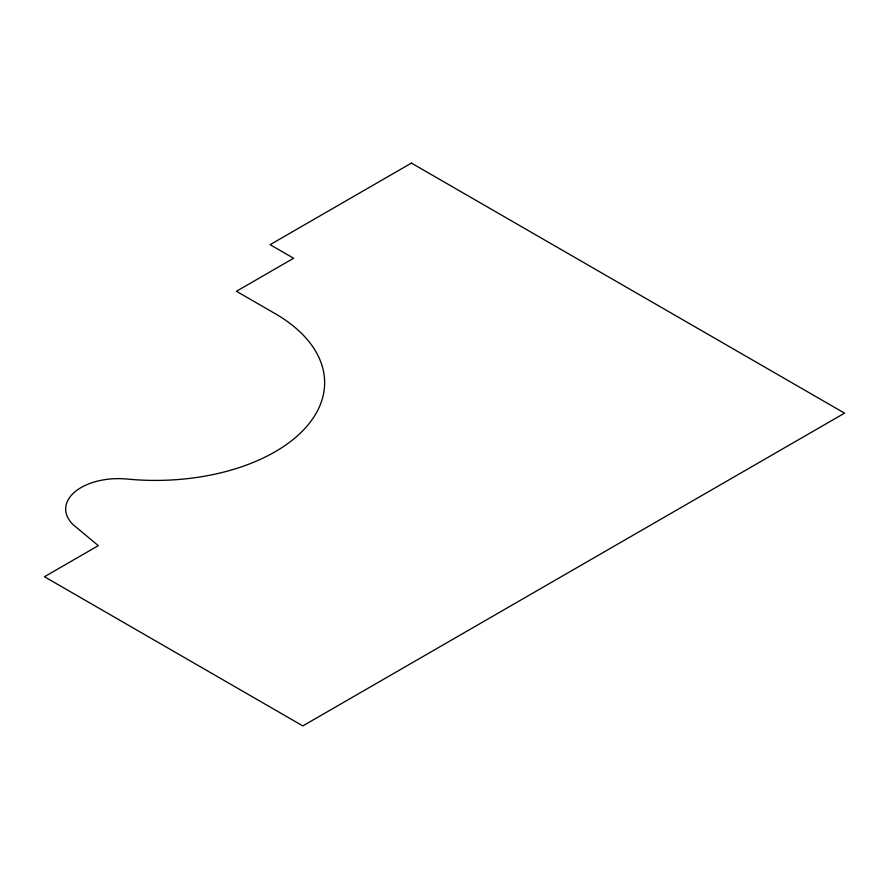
<?xml version="1.0" encoding="UTF-8"?>
<svg xmlns="http://www.w3.org/2000/svg" width="889" height="889" viewBox="0 0 889 889"><rect width="100%" height="100%" fill="white"/><g stroke="black" fill="none" stroke-linecap="round" stroke-linejoin="round"><path stroke-width="1.33" d="M411.418 163.087L270.1 244.675L293.626 258.255L236.418 291.281L273.39 312.628A169.288 97.734 0 0 1 306.16 427.098A169.288 97.734 0 0 1 126.405 478.982A52.707 30.426 0 0 0 74.587 492.128A52.707 30.426 0 0 0 73.276 524.799L98.29 545.657L44.45 576.739L302.827 725.913L844.55 413.152L411.418 163.087"/></g></svg>
